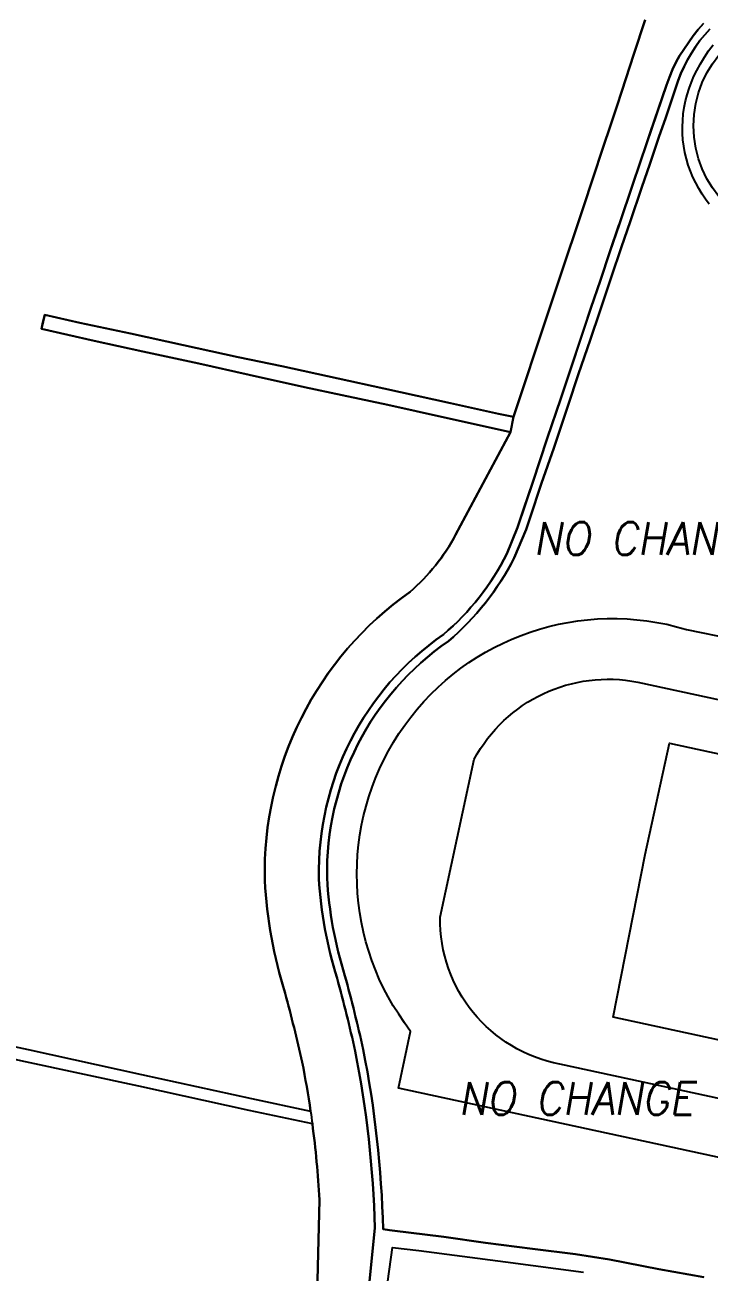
# Model space of a CAD drawing. Header units: inches. Extents: x 1273557 to 1282364, y 239587 to 246310.
# Drawn here: x 1278919 to 1279336, y 242795 to 243556 of the extents above; entities that cross this region are included whole.
import ezdxf

# ---------------------------------------------------------------- set-up
doc = ezdxf.new("R2010")
doc.units = ezdxf.units.IN
doc.header["$MEASUREMENT"] = 0
for name, color, linetype in [('GRASS', 3, 'Continuous'), ('MISC-FENCE', 140, 'Continuous'), ('MISC-SURF-FEAT', 40, 'Continuous'), ('PATH', 253, 'Continuous'), ('PRKG-UW', 6, 'Continuous'), ('PRKG-UW-ISLAND', 40, 'Continuous'), ('REV-ADJUDICATION-NOTES', 2, 'Continuous'), ('STREET-UW', 50, 'Continuous')]:
    doc.layers.add(name, color=color, linetype=linetype)
doc.styles.add('Revisions', font='simplex.shx', dxfattribs={"width": 0.9, "oblique": 10, "height": 25})

msp = doc.modelspace()

# ---------------------------------------------------------------- linework, layer by layer
at = {"layer": 'GRASS'}
msp.add_lwpolyline([(1279336.71, 243553.39), (1279333.61, 243549.95), (1279330.71, 243546.35), (1279328.02, 243542.58), (1279325.55, 243538.66), (1279323.19, 243534.65), (1279321.04, 243530.52), (1279319.09, 243526.3), (1279317.35, 243521.98), (1279309.87, 243499.53), (1279305.69, 243487.57), (1279300.06, 243470.94), (1279295.27, 243457.02), (1279288.13, 243435.82), (1279282.92, 243420.58), (1279276.65, 243401.82), (1279272.73, 243390.28), (1279269.85, 243381.78), (1279263.73, 243363.63), (1279256.72, 243343.18), (1279250.1, 243323.44), (1279241.55, 243297.85), (1279234.13, 243276.5), (1279226.91, 243254.83), (1279224.68, 243248.21), (1279217.38, 243230.87, -0.100153), (1279177.27, 243180.14, 0.252006), (1279103.33, 243035.59, 0.062083), (1279114.19, 242976.02, -0.012533), (1279125.34, 242931.09, -0.042471), (1279137.48, 242821.45), (1279141.4, 242820.88), (1279141.39, 242820.81), (1279142.99, 242820.62), (1279174.56, 242816.84), (1279199.87, 242813.19), (1279228.6, 242809.47), (1279254.81, 242806.25), (1279275.5, 242802.99), (1279305.69, 242797.14), (1279333.06, 242792.26)], format="xyb", dxfattribs=at)
for points in [[(1279336.4, 243446.58), (1279334.11, 243449.63), (1279331.98, 243452.8), (1279330.04, 243456.08), (1279330.04, 243456.08), (1279328.13, 243459.54), (1279326.42, 243463.09), (1279324.89, 243466.74), (1279323.57, 243470.45), (1279322.45, 243474.24), (1279321.53, 243478.08), (1279320.82, 243481.97), (1279320.33, 243485.88), (1279320.04, 243489.82), (1279319.97, 243493.77), (1279319.97, 243493.77), (1279320.16, 243497.75), (1279320.56, 243501.71), (1279321.15, 243505.65), (1279321.94, 243509.55), (1279322.92, 243513.41), (1279324.1, 243517.22), (1279325.46, 243520.96), (1279327.01, 243524.63), (1279328.75, 243528.22), (1279330.96, 243532.3), (1279333.38, 243536.27), (1279336.01, 243540.1), (1279338.83, 243543.79)], [(1279138.39, 242775.06), (1279143.14, 242810.2), (1279159.23, 242808.44), (1279212.18, 242801.44), (1279259.66, 242795.24)]]:
    msp.add_lwpolyline(points, dxfattribs=at)
msp.add_lwpolyline([(1279110.18, 243340.21), (1279075.78, 243347.74), (1279049.1, 243353.39), (1279015.79, 243360.54), (1278983.43, 243367.73), (1278952.54, 243374.2), (1278931.11, 243379.19), (1278929.09, 243370.52), (1278961.21, 243363.19), (1278991.06, 243356.69), (1279025.2, 243349.44), (1279055.79, 243342.51), (1279089.65, 243335.06), (1279112.51, 243330.09), (1279140.34, 243324.27), (1279175.01, 243316.53), (1279201.53, 243310.55), (1279215.1, 243307.51), (1279216.97, 243316.88), (1279207.88, 243318.82), (1279178.63, 243325.16), (1279137.93, 243334.26)], close=True, dxfattribs=at)
msp.add_lwpolyline([(1279093.27, 242893.39, -0.003187), (1279094.35, 242885.66), (1279055.79, 242893.91), (1278988.53, 242908.73), (1278919.48, 242923.54), (1278835.8, 242942.07), (1278837.34, 242949.03), (1278921.11, 242931.05), (1278990.08, 242915.81), (1279057.33, 242901.1)], format="xyb", close=True, dxfattribs=at)
at = {"layer": 'MISC-FENCE'}
msp.add_circle((1279394.52, 243494.44), 67.7, dxfattribs=at)
at = {"layer": 'MISC-SURF-FEAT'}
for points in [[(1279350.4, 243181.45), (1279674.45, 243111.33), (1279667.33, 243078.42), (1279671.31, 243073.85, -0.52327), (1279612.75, 242842.18), (1279605.39, 242808.17), (1279146.79, 242907.4), (1279154.29, 242942.06), (1279150.51, 242947.35, -0.71557), (1279322.48, 243187.24), (1279350.4, 243181.45)], [(1279434.84, 243124.46), (1279584.4, 243092.1, -0.899045), (1279534.1, 242859.64), (1279245.35, 242922.12, -0.36466), (1279172.23, 243011.81), (1279193.05, 243108.03, -0.329512), (1279292.81, 243155.12), (1279434.84, 243124.46)]]:
    msp.add_lwpolyline(points, format="xyb", dxfattribs=at)
msp.add_lwpolyline([(1279297.33, 243050), (1279312.03, 243117.9), (1279579.57, 243060), (1279543.5, 242893.32), (1279277.68, 242950.84)], close=True, dxfattribs=at)
at = {"layer": 'PATH'}
for points in [[(1279332.78, 243556.81), (1279329.61, 243553.12), (1279326.61, 243549.29), (1279318.14, 243537.01), (1279316.26, 243533.48), (1279314.05, 243528.84), (1279312.07, 243524.1), (1279310.32, 243519.28), (1279298.27, 243484.05), (1279289.67, 243458.89), (1279281.55, 243434.61), (1279275.8, 243417.48), (1279270.01, 243400.36), (1279264.18, 243383.25), (1279245.8, 243328.03), (1279237.62, 243303.63), (1279228.74, 243277.13), (1279219.35, 243249.38), (1279212.9, 243233.45, -0.102755), (1279174.23, 243184.12, 0.251774), (1279098.34, 243035.4, 0.062081), (1279109.39, 242974.61, -0.012493), (1279120.45, 242930.07, -0.042113), (1279132.46, 242822.19), (1279124.67, 242744.71)], [(1279333.06, 242792.26), (1279305.69, 242797.14), (1279275.5, 242802.99), (1279254.81, 242806.25), (1279228.6, 242809.47), (1279199.87, 242813.19), (1279174.56, 242816.84), (1279142.99, 242820.62), (1279141.39, 242820.81), (1279141.4, 242820.88), (1279137.48, 242821.45, 0.042471), (1279125.34, 242931.09, 0.012533), (1279114.19, 242976.02, -0.062083), (1279103.33, 243035.59, -0.252006), (1279177.27, 243180.14, 0.100153), (1279217.38, 243230.87), (1279224.68, 243248.21), (1279226.91, 243254.83), (1279234.13, 243276.5), (1279241.55, 243297.85), (1279250.1, 243323.44), (1279256.72, 243343.18), (1279263.73, 243363.63), (1279269.85, 243381.78), (1279276.65, 243401.82), (1279282.92, 243420.58), (1279288.13, 243435.82), (1279295.27, 243457.02), (1279300.06, 243470.94), (1279305.69, 243487.57), (1279309.87, 243499.53), (1279317.35, 243521.98), (1279319.09, 243526.3), (1279321.04, 243530.52), (1279323.19, 243534.65), (1279325.55, 243538.66), (1279328.02, 243542.58), (1279330.71, 243546.35), (1279333.61, 243549.95), (1279336.71, 243553.39)]]:
    msp.add_lwpolyline(points, format="xyb", dxfattribs=at)
msp.add_lwpolyline([(1279138.39, 242775.06), (1279143.14, 242810.2), (1279159.23, 242808.44), (1279212.18, 242801.44), (1279259.66, 242795.24)], dxfattribs=at)
at = {"layer": 'PRKG-UW'}
for points in [[(1278837.34, 242949.03), (1278921.11, 242931.05), (1278990.08, 242915.81), (1279057.33, 242901.1), (1279093.27, 242893.39, 0.012385), (1279088.15, 242923.3, 0.012225), (1279077.72, 242965.31, -0.062037), (1279065.36, 243034.12, -0.250295), (1279154.02, 243210.25, 0.09218), (1279181.66, 243244.85), (1279215.1, 243307.51), (1279215.1, 243307.51), (1279201.53, 243310.55), (1279175.01, 243316.53), (1279140.34, 243324.27), (1279112.51, 243330.09), (1279089.65, 243335.06), (1279055.79, 243342.51), (1279025.2, 243349.44), (1278991.06, 243356.69), (1278961.21, 243363.19), (1278929.09, 243370.52), (1278931.11, 243379.19), (1278952.54, 243374.2), (1278983.43, 243367.73), (1279015.79, 243360.54), (1279049.1, 243353.39), (1279075.78, 243347.74), (1279110.18, 243340.21), (1279137.93, 243334.26), (1279158.28, 243329.71), (1279178.63, 243325.16), (1279207.88, 243318.82), (1279216.97, 243316.88), (1279237.58, 243378.72), (1279244.1, 243398.27), (1279260.27, 243446.9), (1279264.78, 243460.46), (1279272.35, 243483.32), (1279275.54, 243492.86), (1279279.92, 243506.18), (1279283.01, 243515.58), (1279290.43, 243538.15), (1279297.24, 243559.12)], [(1279095.45, 242708.72), (1279098.72, 242839.44, 0.018958), (1279094.35, 242885.66), (1279055.79, 242893.91), (1278988.53, 242908.73), (1278919.48, 242923.54), (1278835.8, 242942.07)]]:
    msp.add_lwpolyline(points, format="xyb", dxfattribs=at)
at = {"layer": 'PRKG-UW-ISLAND'}
for points in [[(1279015.79, 243360.54), (1278983.43, 243367.73), (1278952.54, 243374.2), (1278931.11, 243379.19), (1278929.09, 243370.52), (1278961.21, 243363.19), (1278991.06, 243356.69), (1279025.2, 243349.44), (1279055.79, 243342.51), (1279089.65, 243335.06), (1279112.51, 243330.09), (1279140.34, 243324.27), (1279175.01, 243316.53), (1279201.53, 243310.55), (1279215.1, 243307.51), (1279216.97, 243316.88), (1279207.88, 243318.82), (1279178.63, 243325.16), (1279137.93, 243334.26), (1279110.18, 243340.21), (1279075.78, 243347.74), (1279049.1, 243353.39)], [(1279215.34, 243308.69), (1279215.1, 243307.51), (1279201.53, 243310.55), (1279175.01, 243316.53), (1279140.34, 243324.27), (1279112.51, 243330.09), (1279089.65, 243335.06), (1279055.79, 243342.51), (1279025.2, 243349.44), (1278991.06, 243356.69), (1278961.21, 243363.19), (1278929.09, 243370.52), (1278929.8, 243373.57), (1278929.8, 243373.57), (1278931.11, 243379.19), (1278952.54, 243374.2), (1278983.43, 243367.73), (1279015.79, 243360.54), (1279049.1, 243353.39), (1279075.78, 243347.74), (1279110.18, 243340.21), (1279137.93, 243334.26), (1279178.63, 243325.16), (1279207.88, 243318.82), (1279216.97, 243316.88), (1279215.34, 243308.69), (1279215.34, 243308.69)], [(1278931.11, 243379.19), (1278952.54, 243374.2), (1278983.43, 243367.73), (1279015.79, 243360.54), (1279049.1, 243353.39), (1279075.78, 243347.74), (1279110.18, 243340.21), (1279137.93, 243334.26), (1279178.63, 243325.16), (1279207.88, 243318.82), (1279216.97, 243316.88), (1279215.1, 243307.51), (1279201.53, 243310.55), (1279175.01, 243316.53), (1279140.34, 243324.27), (1279112.51, 243330.09), (1279089.65, 243335.06), (1279055.79, 243342.51), (1279025.2, 243349.44), (1278991.06, 243356.69), (1278961.21, 243363.19), (1278929.09, 243370.52)]]:
    msp.add_lwpolyline(points, close=True, dxfattribs=at)
at = {"layer": 'STREET-UW'}
for points in [[(1279297.24, 243559.12), (1279290.43, 243538.15), (1279283.01, 243515.58), (1279279.92, 243506.18), (1279275.54, 243492.86), (1279272.35, 243483.32), (1279264.78, 243460.46), (1279260.27, 243446.9), (1279244.1, 243398.27), (1279237.58, 243378.72), (1279216.97, 243316.88), (1279215.1, 243307.51), (1279181.66, 243244.85, -0.09218), (1279154.02, 243210.25, 0.250295), (1279065.36, 243034.12, 0.062037), (1279077.72, 242965.31, -0.012225), (1279088.15, 242923.3, -0.012385), (1279093.27, 242893.39, -0.003187), (1279094.35, 242885.66, -0.018958), (1279098.72, 242839.44), (1279095.45, 242708.72)], [(1279124.67, 242744.71), (1279132.46, 242822.19, 0.042113), (1279120.45, 242930.07, 0.012493), (1279109.39, 242974.61, -0.062081), (1279098.34, 243035.4, -0.251774), (1279174.23, 243184.12, 0.102755), (1279212.9, 243233.45), (1279219.35, 243249.38), (1279223.11, 243260.48), (1279228.74, 243277.13), (1279237.62, 243303.63), (1279245.8, 243328.03), (1279259.8, 243370.08), (1279264.18, 243383.25), (1279270.01, 243400.36), (1279275.8, 243417.48), (1279281.31, 243433.9), (1279281.55, 243434.61), (1279289.67, 243458.89), (1279293.97, 243471.47), (1279298.27, 243484.05), (1279300.35, 243490.13), (1279303, 243497.88), (1279310.32, 243519.28), (1279312.07, 243524.1), (1279314.05, 243528.84), (1279316.26, 243533.48), (1279318.14, 243537.01), (1279326.61, 243549.29), (1279329.61, 243553.12), (1279332.78, 243556.81)]]:
    msp.add_lwpolyline(points, format="xyb", dxfattribs=at)
msp.add_lwpolyline([(1279336.4, 243446.58), (1279334.11, 243449.63), (1279331.98, 243452.8), (1279330.04, 243456.08), (1279330.04, 243456.08), (1279328.13, 243459.54), (1279326.42, 243463.09), (1279324.89, 243466.74), (1279323.57, 243470.45), (1279322.45, 243474.24), (1279321.53, 243478.08), (1279320.82, 243481.97), (1279320.33, 243485.88), (1279320.04, 243489.82), (1279319.97, 243493.77), (1279319.97, 243493.77), (1279320.16, 243497.75), (1279320.56, 243501.71), (1279321.15, 243505.65), (1279321.94, 243509.55), (1279322.92, 243513.41), (1279324.1, 243517.22), (1279325.46, 243520.96), (1279327.01, 243524.63), (1279328.75, 243528.22), (1279330.96, 243532.3), (1279333.38, 243536.27), (1279336.01, 243540.1), (1279338.83, 243543.79)], dxfattribs=at)

# ---------------------------------------------------------------- texts
at = {"layer": 'REV-ADJUDICATION-NOTES', "style": 'Revisions', "oblique": 10, "width": 0.913884}
for p in [(1279229.22, 243232.67, 127.79), (1279183.5, 242891.2, 127.79)]:
    msp.add_text('NO CHANGE', height=20, dxfattribs=at).set_placement(p)

doc.saveas('drawing.dxf')
